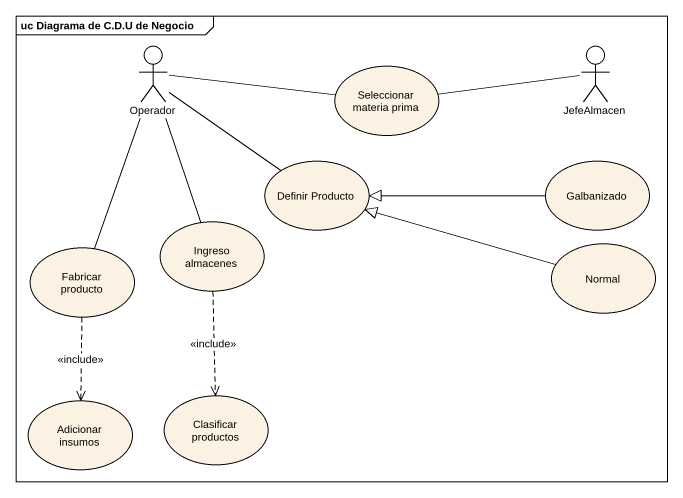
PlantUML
@startuml
mainframe uc Diagrama de C.D.U de Negocio
actor Operador
actor JefeAlmacen
usecase "Seleccionar materia prima" as Seleccionar_materia_prima
usecase "Definir Producto" as Definir_Producto
usecase Galbanizado
usecase "Ingreso almacenes" as Ingreso_almacenes
usecase "Fabricar producto" as Fabricar_producto
usecase Normal
usecase "Adicionar insumos" as Adicionar_insumos
usecase "Clasificar productos" as Clasificar_productos
Operador -right- Seleccionar_materia_prima
Operador -- Definir_Producto
Operador -- Ingreso_almacenes
Operador -- Fabricar_producto
Seleccionar_materia_prima -right- JefeAlmacen
Galbanizado -left-|> Definir_Producto
Ingreso_almacenes ..> Clasificar_productos : <<include>>
Fabricar_producto ..> Adicionar_insumos : <<include>>
Normal -left-|> Definir_Producto
@enduml
